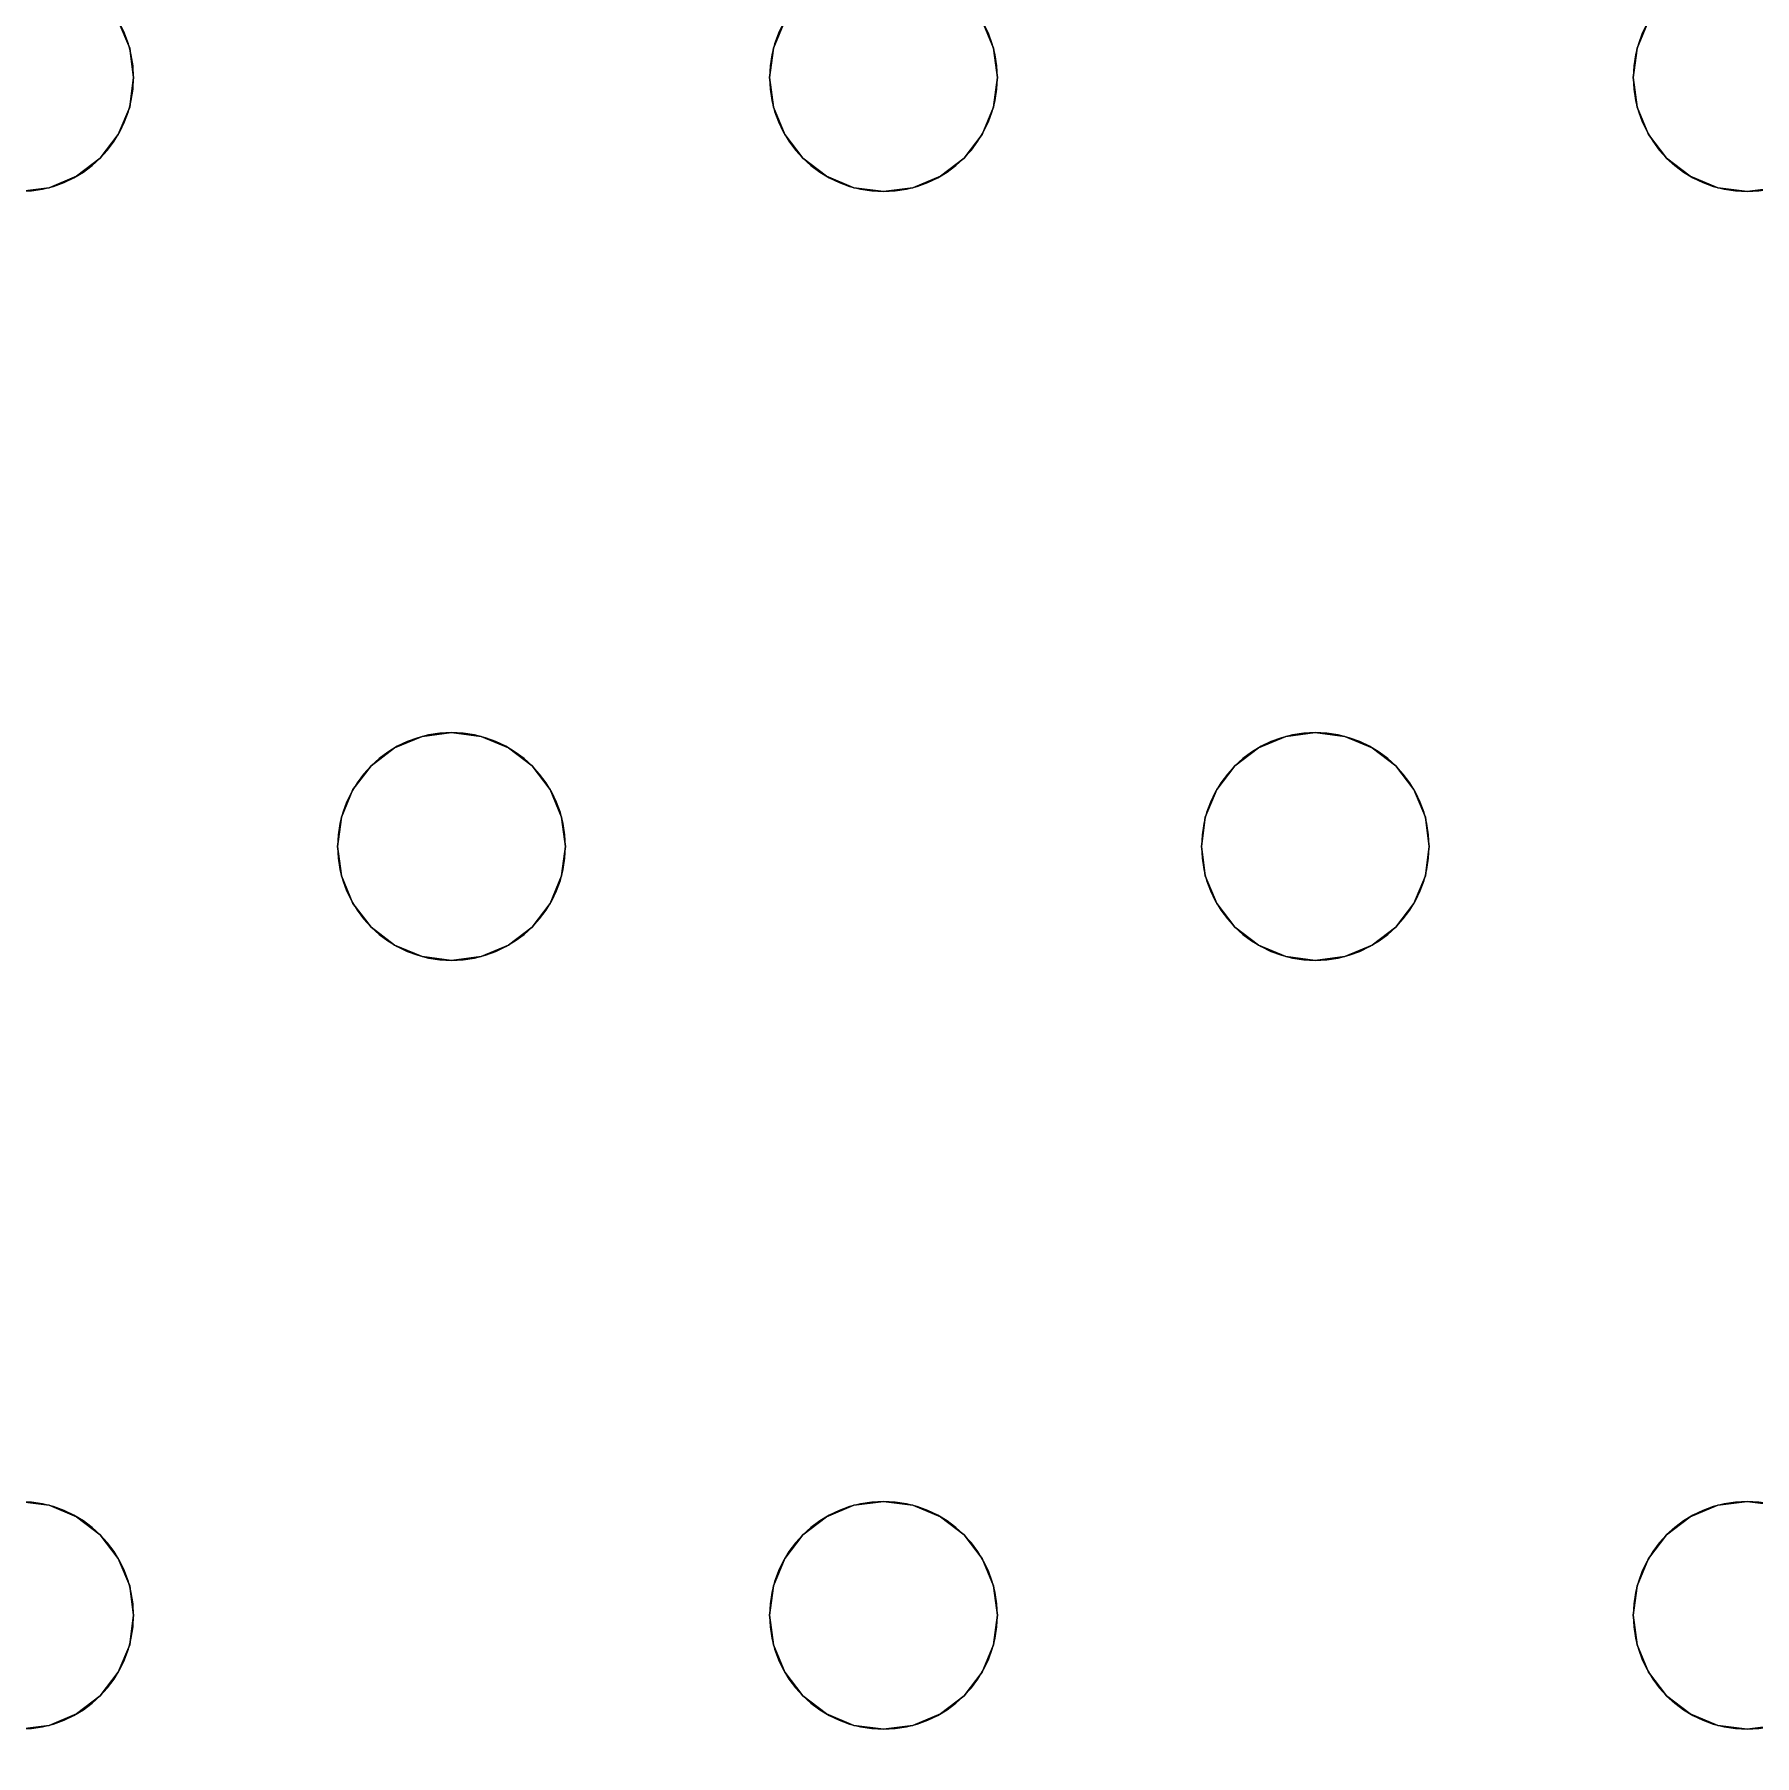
# Model space of a CAD drawing. Header units: millimetres. Extents: x -1 to 1601, y -701 to 1.
# Drawn here: x 279.7 to 340.1, y -372.9 to -312.5 of the extents above; entities that cross this region are included whole.
import ezdxf

# ---------------------------------------------------------------- set-up
doc = ezdxf.new("R2010")
doc.units = ezdxf.units.MM
doc.layers.add('IQ_200_3D', color=1, linetype='Continuous')
doc.layers.add('IQ_204_2D', color=7, linetype='Continuous')

msp = doc.modelspace()

# ---------------------------------------------------------------- linework, layer by layer
at = {"layer": 'IQ_200_3D', "lineweight": 18}
for points, invisible_edges in [([(122.762, -68.034, 850), (1477.238, -68.034, 850), (1477.238, -397.966, 850), (122.762, -397.966, 850)], 10), ([(122.762, -68.034, 860), (122.762, -397.966, 860), (1477.238, -397.966, 860), (1477.238, -68.034, 860)], 5), ([(283.079, -312.965, 890), (282.68, -312, 890), (282.68, -312, 888), (283.079, -312.965, 888)], 10), ([(305.685, -312.965, 888), (283.079, -312.965, 888), (282.68, -312, 888), (306.085, -312, 888)], 5), ([(305.685, -312.965, 890), (306.085, -312, 890), (282.68, -312, 890), (283.079, -312.965, 890)], 10), ([(306.085, -312, 890), (305.685, -312.965, 890), (305.685, -312.965, 888), (306.085, -312, 888)], 10), ([(313.413, -312.965, 890), (313.013, -312, 890), (313.013, -312, 888), (313.413, -312.965, 888)], 10), ([(336.019, -312.965, 888), (313.413, -312.965, 888), (313.013, -312, 888), (336.418, -312, 888)], 5), ([(336.019, -312.965, 890), (336.418, -312, 890), (313.013, -312, 890), (313.413, -312.965, 890)], 10), ([(336.418, -312, 890), (336.019, -312.965, 890), (336.019, -312.965, 888), (336.418, -312, 888)], 10), ([(283.216, -314, 890), (283.079, -312.965, 890), (283.079, -312.965, 888), (283.216, -314, 888)], 2), ([(283.216, -314, 888), (283.079, -312.965, 888), (305.549, -314, 888), (305.685, -315.035, 888)], 10), ([(305.685, -312.965, 888), (305.549, -314, 888), (283.079, -312.965, 888)], 14), ([(283.079, -312.965, 890), (283.216, -314, 890), (305.549, -314, 890), (305.685, -312.965, 890)], 10), ([(305.685, -312.965, 890), (305.549, -314, 890), (305.549, -314, 888), (305.685, -312.965, 888)], 8), ([(313.549, -314, 890), (313.413, -312.965, 890), (313.413, -312.965, 888), (313.549, -314, 888)], 2), ([(335.882, -314, 888), (313.549, -314, 888), (313.413, -312.965, 888), (336.019, -312.965, 888)], 5), ([(335.882, -314, 890), (336.019, -312.965, 890), (313.413, -312.965, 890), (313.549, -314, 890)], 10), ([(336.019, -312.965, 890), (335.882, -314, 890), (335.882, -314, 888), (336.019, -312.965, 888)], 8), ([(283.079, -315.035, 890), (283.216, -314, 890), (283.216, -314, 888), (283.079, -315.035, 888)], 8), ([(283.079, -315.035, 888), (283.216, -314, 888), (305.685, -315.035, 888), (306.085, -316, 888)], 10), ([(283.079, -315.035, 890), (306.085, -316, 890), (305.685, -315.035, 890), (283.216, -314, 890)], 5), ([(283.216, -314, 890), (305.685, -315.035, 890), (305.549, -314, 890)], 13), ([(305.549, -314, 890), (305.685, -315.035, 890), (305.685, -315.035, 888), (305.549, -314, 888)], 2), ([(313.413, -315.035, 890), (313.549, -314, 890), (313.549, -314, 888), (313.413, -315.035, 888)], 8), ([(336.019, -315.035, 888), (336.418, -316, 888), (313.413, -315.035, 888), (313.549, -314, 888)], 10), ([(336.019, -315.035, 890), (335.882, -314, 890), (313.549, -314, 890), (313.413, -315.035, 890)], 10), ([(313.549, -314, 888), (335.882, -314, 888), (336.019, -315.035, 888)], 13), ([(335.882, -314, 890), (336.019, -315.035, 890), (336.019, -315.035, 888), (335.882, -314, 888)], 2), ([(282.68, -316, 890), (283.079, -315.035, 890), (283.079, -315.035, 888), (282.68, -316, 888)], 10), ([(282.68, -316, 888), (283.079, -315.035, 888), (306.085, -316, 888), (294.382, -337, 888)], 14), ([(306.085, -316, 890), (283.079, -315.035, 890), (282.68, -316, 890), (294.382, -337, 890)], 13), ([(305.685, -315.035, 890), (306.085, -316, 890), (306.085, -316, 888), (305.685, -315.035, 888)], 10), ([(313.013, -316, 890), (313.413, -315.035, 890), (313.413, -315.035, 888), (313.013, -316, 888)], 10), ([(313.013, -316, 888), (313.413, -315.035, 888), (336.418, -316, 888)], 14), ([(336.418, -316, 890), (336.019, -315.035, 890), (313.413, -315.035, 890), (313.013, -316, 890)], 10), ([(336.019, -315.035, 890), (336.418, -316, 890), (336.418, -316, 888), (336.019, -315.035, 888)], 10), ([(282.044, -316.828, 890), (282.68, -316, 890), (282.68, -316, 888), (282.044, -316.828, 888)], 10), ([(282.68, -316, 888), (294.382, -337, 888), (282.044, -316.828, 888)], 3), ([(282.044, -316.828, 890), (293.347, -337.136, 890), (294.382, -337, 890), (282.68, -316, 890)], 5), ([(306.721, -316.828, 888), (294.382, -337, 888), (306.085, -316, 888)], 3), ([(306.721, -316.828, 890), (306.085, -316, 890), (294.382, -337, 890), (295.418, -337.136, 890)], 10), ([(306.085, -316, 890), (306.721, -316.828, 890), (306.721, -316.828, 888), (306.085, -316, 888)], 10), ([(312.378, -316.828, 890), (313.013, -316, 890), (313.013, -316, 888), (312.378, -316.828, 888)], 10), ([(324.716, -337, 888), (312.378, -316.828, 888), (313.013, -316, 888), (336.418, -316, 888)], 13), ([(324.716, -337, 890), (313.013, -316, 890), (312.378, -316.828, 890), (323.68, -337.136, 890)], 5), ([(324.716, -337, 890), (337.054, -316.828, 890), (336.418, -316, 890), (313.013, -316, 890)], 13), ([(324.716, -337, 888), (336.418, -316, 888), (337.054, -316.828, 888), (325.751, -337.136, 888)], 5), ([(336.418, -316, 890), (337.054, -316.828, 890), (337.054, -316.828, 888), (336.418, -316, 888)], 10), ([(281.216, -317.464, 890), (282.044, -316.828, 890), (282.044, -316.828, 888), (281.216, -317.464, 888)], 10), ([(293.347, -337.136, 888), (281.216, -317.464, 888), (282.044, -316.828, 888), (294.382, -337, 888)], 5), ([(293.347, -337.136, 890), (282.044, -316.828, 890), (281.216, -317.464, 890), (292.382, -337.536, 890)], 5), ([(295.418, -337.136, 888), (294.382, -337, 888), (306.721, -316.828, 888), (307.549, -317.464, 888)], 10), ([(307.549, -317.464, 890), (306.721, -316.828, 890), (295.418, -337.136, 890), (296.382, -337.536, 890)], 10), ([(306.721, -316.828, 890), (307.549, -317.464, 890), (307.549, -317.464, 888), (306.721, -316.828, 888)], 10), ([(311.549, -317.464, 890), (312.378, -316.828, 890), (312.378, -316.828, 888), (311.549, -317.464, 888)], 10), ([(323.68, -337.136, 888), (322.716, -337.536, 888), (311.549, -317.464, 888), (312.378, -316.828, 888)], 10), ([(323.68, -337.136, 890), (312.378, -316.828, 890), (311.549, -317.464, 890)], 13), ([(324.716, -337, 888), (323.68, -337.136, 888), (312.378, -316.828, 888)], 14), ([(337.054, -316.828, 890), (324.716, -337, 890), (325.751, -337.136, 890)], 13), ([(337.882, -317.464, 888), (325.751, -337.136, 888), (337.054, -316.828, 888)], 3), ([(337.882, -317.464, 890), (337.054, -316.828, 890), (325.751, -337.136, 890), (326.716, -337.536, 890)], 10), ([(337.054, -316.828, 890), (337.882, -317.464, 890), (337.882, -317.464, 888), (337.054, -316.828, 888)], 10), ([(280.251, -317.864, 888), (279.216, -318, 888), (279.216, -318, 890), (280.251, -317.864, 890)], 10), ([(279.216, -318, 888), (280.251, -317.864, 888), (291.554, -338.172, 888), (290.918, -339, 888)], 10), ([(291.554, -338.172, 890), (280.251, -317.864, 890), (279.216, -318, 890), (290.918, -339, 890)], 5), ([(280.251, -317.864, 890), (281.216, -317.464, 890), (281.216, -317.464, 888), (280.251, -317.864, 888)], 10), ([(280.251, -317.864, 888), (281.216, -317.464, 888), (292.382, -337.536, 888), (291.554, -338.172, 888)], 10), ([(292.382, -337.536, 890), (281.216, -317.464, 890), (280.251, -317.864, 890), (291.554, -338.172, 890)], 5), ([(293.347, -337.136, 888), (292.382, -337.536, 888), (281.216, -317.464, 888)], 14), ([(296.382, -337.536, 888), (295.418, -337.136, 888), (307.549, -317.464, 888), (308.514, -317.864, 888)], 10), ([(308.514, -317.864, 890), (307.549, -317.464, 890), (296.382, -337.536, 890)], 14), ([(297.211, -338.172, 888), (296.382, -337.536, 888), (308.514, -317.864, 888), (309.549, -318, 888)], 10), ([(297.211, -338.172, 890), (309.549, -318, 890), (308.514, -317.864, 890), (296.382, -337.536, 890)], 5), ([(307.549, -317.464, 890), (308.514, -317.864, 890), (308.514, -317.864, 888), (307.549, -317.464, 888)], 10), ([(309.549, -318, 888), (308.514, -317.864, 888), (308.514, -317.864, 890), (309.549, -318, 890)], 10), ([(310.584, -317.864, 888), (309.549, -318, 888), (309.549, -318, 890), (310.584, -317.864, 890)], 10), ([(309.549, -318, 888), (310.584, -317.864, 888), (321.887, -338.172, 888), (321.252, -339, 888)], 10), ([(310.584, -317.864, 890), (309.549, -318, 890), (321.887, -338.172, 890), (322.716, -337.536, 890)], 10), ([(310.584, -317.864, 890), (311.549, -317.464, 890), (311.549, -317.464, 888), (310.584, -317.864, 888)], 10), ([(310.584, -317.864, 888), (311.549, -317.464, 888), (322.716, -337.536, 888), (321.887, -338.172, 888)], 10), ([(322.716, -337.536, 890), (323.68, -337.136, 890), (311.549, -317.464, 890), (310.584, -317.864, 890)], 10), ([(337.882, -317.464, 888), (338.847, -317.864, 888), (326.716, -337.536, 888), (325.751, -337.136, 888)], 10), ([(338.847, -317.864, 890), (337.882, -317.464, 890), (326.716, -337.536, 890), (327.544, -338.172, 890)], 10), ([(338.847, -317.864, 888), (339.882, -318, 888), (327.544, -338.172, 888), (326.716, -337.536, 888)], 10), ([(339.882, -318, 890), (338.847, -317.864, 890), (327.544, -338.172, 890), (328.18, -339, 890)], 10), ([(337.882, -317.464, 890), (338.847, -317.864, 890), (338.847, -317.864, 888), (337.882, -317.464, 888)], 10), ([(339.882, -318, 888), (338.847, -317.864, 888), (338.847, -317.864, 890), (339.882, -318, 890)], 10), ([(340.918, -317.864, 888), (339.882, -318, 888), (339.882, -318, 890), (340.918, -317.864, 890)], 10), ([(339.882, -318, 888), (340.918, -317.864, 888), (352.221, -338.172, 888), (351.585, -339, 888)], 10), ([(352.221, -338.172, 890), (353.049, -337.536, 890), (340.918, -317.864, 890), (339.882, -318, 890)], 10), ([(267.513, -339, 888), (266.878, -338.172, 888), (279.216, -318, 888), (290.918, -339, 888)], 14), ([(267.513, -339, 890), (290.519, -339.965, 890), (290.918, -339, 890), (279.216, -318, 890)], 13), ([(297.847, -339, 888), (297.211, -338.172, 888), (309.549, -318, 888), (321.252, -339, 888)], 14), ([(297.847, -339, 890), (309.549, -318, 890), (297.211, -338.172, 890)], 3), ([(309.549, -318, 890), (297.847, -339, 890), (321.252, -339, 890), (321.887, -338.172, 890)], 11), ([(339.882, -318, 888), (351.585, -339, 888), (328.18, -339, 888), (327.544, -338.172, 888)], 11), ([(351.585, -339, 890), (352.221, -338.172, 890), (339.882, -318, 890), (328.18, -339, 890)], 14), ([(293.347, -337.136, 890), (292.382, -337.536, 890), (292.382, -337.536, 888), (293.347, -337.136, 888)], 10), ([(293.347, -337.136, 888), (294.382, -337, 888), (294.382, -337, 890), (293.347, -337.136, 890)], 10), ([(294.382, -337, 888), (295.418, -337.136, 888), (295.418, -337.136, 890), (294.382, -337, 890)], 10), ([(296.382, -337.536, 890), (295.418, -337.136, 890), (295.418, -337.136, 888), (296.382, -337.536, 888)], 10), ([(323.68, -337.136, 890), (322.716, -337.536, 890), (322.716, -337.536, 888), (323.68, -337.136, 888)], 10), ([(323.68, -337.136, 888), (324.716, -337, 888), (324.716, -337, 890), (323.68, -337.136, 890)], 10), ([(324.716, -337, 888), (325.751, -337.136, 888), (325.751, -337.136, 890), (324.716, -337, 890)], 10), ([(326.716, -337.536, 890), (325.751, -337.136, 890), (325.751, -337.136, 888), (326.716, -337.536, 888)], 10), ([(292.382, -337.536, 890), (291.554, -338.172, 890), (291.554, -338.172, 888), (292.382, -337.536, 888)], 10), ([(297.211, -338.172, 890), (296.382, -337.536, 890), (296.382, -337.536, 888), (297.211, -338.172, 888)], 10), ([(322.716, -337.536, 890), (321.887, -338.172, 890), (321.887, -338.172, 888), (322.716, -337.536, 888)], 10), ([(327.544, -338.172, 890), (326.716, -337.536, 890), (326.716, -337.536, 888), (327.544, -338.172, 888)], 10), ([(291.554, -338.172, 890), (290.918, -339, 890), (290.918, -339, 888), (291.554, -338.172, 888)], 10), ([(297.847, -339, 890), (297.211, -338.172, 890), (297.211, -338.172, 888), (297.847, -339, 888)], 10), ([(321.887, -338.172, 890), (321.252, -339, 890), (321.252, -339, 888), (321.887, -338.172, 888)], 10), ([(328.18, -339, 890), (327.544, -338.172, 890), (327.544, -338.172, 888), (328.18, -339, 888)], 10), ([(290.519, -339.965, 888), (267.913, -339.965, 888), (267.513, -339, 888), (290.918, -339, 888)], 5), ([(267.913, -339.965, 890), (290.382, -341, 890), (290.519, -339.965, 890), (267.513, -339, 890)], 5), ([(290.918, -339, 890), (290.519, -339.965, 890), (290.519, -339.965, 888), (290.918, -339, 888)], 10), ([(298.246, -339.965, 890), (297.847, -339, 890), (297.847, -339, 888), (298.246, -339.965, 888)], 10), ([(320.852, -339.965, 888), (298.246, -339.965, 888), (297.847, -339, 888), (321.252, -339, 888)], 5), ([(320.852, -339.965, 890), (321.252, -339, 890), (297.847, -339, 890), (298.246, -339.965, 890)], 10), ([(321.252, -339, 890), (320.852, -339.965, 890), (320.852, -339.965, 888), (321.252, -339, 888)], 10), ([(328.579, -339.965, 890), (328.18, -339, 890), (328.18, -339, 888), (328.579, -339.965, 888)], 10), ([(351.185, -339.965, 888), (328.579, -339.965, 888), (328.18, -339, 888), (351.585, -339, 888)], 5), ([(351.185, -339.965, 890), (351.585, -339, 890), (328.18, -339, 890), (328.579, -339.965, 890)], 10), ([(290.382, -341, 888), (268.049, -341, 888), (267.913, -339.965, 888), (290.519, -339.965, 888)], 5), ([(268.049, -341, 890), (290.519, -342.035, 890), (290.382, -341, 890), (267.913, -339.965, 890)], 5), ([(290.519, -339.965, 890), (290.382, -341, 890), (290.382, -341, 888), (290.519, -339.965, 888)], 8), ([(298.382, -341, 890), (298.246, -339.965, 890), (298.246, -339.965, 888), (298.382, -341, 888)], 2), ([(320.716, -341, 888), (298.382, -341, 888), (298.246, -339.965, 888), (320.852, -339.965, 888)], 5), ([(298.246, -339.965, 890), (320.716, -341, 890), (320.852, -339.965, 890)], 13), ([(298.382, -341, 890), (320.852, -342.035, 890), (320.716, -341, 890), (298.246, -339.965, 890)], 5), ([(320.852, -339.965, 890), (320.716, -341, 890), (320.716, -341, 888), (320.852, -339.965, 888)], 8), ([(328.716, -341, 890), (328.579, -339.965, 890), (328.579, -339.965, 888), (328.716, -341, 888)], 2), ([(351.049, -341, 888), (328.716, -341, 888), (328.579, -339.965, 888), (351.185, -339.965, 888)], 5), ([(351.049, -341, 890), (351.185, -339.965, 890), (328.579, -339.965, 890), (328.716, -341, 890)], 10), ([(290.519, -342.035, 888), (267.913, -342.035, 888), (268.049, -341, 888), (290.382, -341, 888)], 5), ([(290.519, -342.035, 890), (268.049, -341, 890), (267.913, -342.035, 890), (290.918, -343, 890)], 5), ([(290.382, -341, 890), (290.519, -342.035, 890), (290.519, -342.035, 888), (290.382, -341, 888)], 2), ([(298.246, -342.035, 890), (298.382, -341, 890), (298.382, -341, 888), (298.246, -342.035, 888)], 8), ([(320.852, -342.035, 888), (298.246, -342.035, 888), (298.382, -341, 888), (320.716, -341, 888)], 5), ([(320.852, -342.035, 890), (298.382, -341, 890), (298.246, -342.035, 890), (321.252, -343, 890)], 5), ([(320.716, -341, 890), (320.852, -342.035, 890), (320.852, -342.035, 888), (320.716, -341, 888)], 2), ([(328.579, -342.035, 890), (328.716, -341, 890), (328.716, -341, 888), (328.579, -342.035, 888)], 8), ([(351.185, -342.035, 888), (328.579, -342.035, 888), (328.716, -341, 888), (351.049, -341, 888)], 5), ([(351.185, -342.035, 890), (351.049, -341, 890), (328.716, -341, 890), (328.579, -342.035, 890)], 10), ([(290.918, -343, 888), (279.216, -364, 888), (267.513, -343, 888), (267.913, -342.035, 888)], 11), ([(267.513, -343, 890), (279.216, -364, 890), (290.918, -343, 890), (267.913, -342.035, 890)], 7), ([(267.913, -342.035, 888), (290.519, -342.035, 888), (290.918, -343, 888)], 13), ([(290.519, -342.035, 890), (290.918, -343, 890), (290.918, -343, 888), (290.519, -342.035, 888)], 10), ([(297.847, -343, 890), (298.246, -342.035, 890), (298.246, -342.035, 888), (297.847, -343, 888)], 10), ([(298.246, -342.035, 888), (320.852, -342.035, 888), (321.252, -343, 888), (297.847, -343, 888)], 5), ([(297.847, -343, 890), (309.549, -364, 890), (321.252, -343, 890), (298.246, -342.035, 890)], 7), ([(320.852, -342.035, 890), (321.252, -343, 890), (321.252, -343, 888), (320.852, -342.035, 888)], 10), ([(328.18, -343, 890), (328.579, -342.035, 890), (328.579, -342.035, 888), (328.18, -343, 888)], 10), ([(328.18, -343, 888), (328.579, -342.035, 888), (351.585, -343, 888), (339.882, -364, 888)], 14), ([(351.585, -343, 890), (351.185, -342.035, 890), (328.579, -342.035, 890), (328.18, -343, 890)], 10), ([(328.579, -342.035, 888), (351.185, -342.035, 888), (351.585, -343, 888)], 13), ([(291.554, -343.828, 888), (280.251, -364.136, 888), (279.216, -364, 888), (290.918, -343, 888)], 5), ([(291.554, -343.828, 890), (290.918, -343, 890), (279.216, -364, 890), (280.251, -364.136, 890)], 10), ([(290.918, -343, 890), (291.554, -343.828, 890), (291.554, -343.828, 888), (290.918, -343, 888)], 10), ([(297.211, -343.828, 890), (297.847, -343, 890), (297.847, -343, 888), (297.211, -343.828, 888)], 10), ([(297.211, -343.828, 888), (297.847, -343, 888), (309.549, -364, 888), (308.514, -364.136, 888)], 10), ([(297.211, -343.828, 890), (309.549, -364, 890), (297.847, -343, 890)], 3), ([(309.549, -364, 888), (297.847, -343, 888), (321.252, -343, 888)], 15), ([(309.549, -364, 888), (321.252, -343, 888), (321.887, -343.828, 888), (310.584, -364.136, 888)], 5), ([(321.887, -343.828, 890), (321.252, -343, 890), (309.549, -364, 890), (310.584, -364.136, 890)], 10), ([(321.252, -343, 890), (321.887, -343.828, 890), (321.887, -343.828, 888), (321.252, -343, 888)], 10), ([(327.544, -343.828, 890), (328.18, -343, 890), (328.18, -343, 888), (327.544, -343.828, 888)], 10), ([(327.544, -343.828, 888), (328.18, -343, 888), (339.882, -364, 888), (338.847, -364.136, 888)], 10), ([(339.882, -364, 890), (328.18, -343, 890), (327.544, -343.828, 890), (338.847, -364.136, 890)], 5), ([(328.18, -343, 890), (339.882, -364, 890), (351.585, -343, 890)], 15), ([(352.221, -343.828, 888), (340.918, -364.136, 888), (339.882, -364, 888), (351.585, -343, 888)], 5), ([(352.221, -343.828, 890), (351.585, -343, 890), (339.882, -364, 890), (340.918, -364.136, 890)], 10), ([(292.382, -344.464, 888), (281.216, -364.536, 888), (280.251, -364.136, 888), (291.554, -343.828, 888)], 5), ([(292.382, -344.464, 890), (291.554, -343.828, 890), (280.251, -364.136, 890), (281.216, -364.536, 890)], 10), ([(291.554, -343.828, 890), (292.382, -344.464, 890), (292.382, -344.464, 888), (291.554, -343.828, 888)], 10), ([(296.382, -344.464, 890), (297.211, -343.828, 890), (297.211, -343.828, 888), (296.382, -344.464, 888)], 10), ([(308.514, -364.136, 888), (296.382, -344.464, 888), (297.211, -343.828, 888)], 13), ([(308.514, -364.136, 890), (309.549, -364, 890), (297.211, -343.828, 890), (296.382, -344.464, 890)], 10), ([(310.584, -364.136, 888), (321.887, -343.828, 888), (322.716, -344.464, 888)], 13), ([(322.716, -344.464, 890), (321.887, -343.828, 890), (310.584, -364.136, 890), (311.549, -364.536, 890)], 10), ([(321.887, -343.828, 890), (322.716, -344.464, 890), (322.716, -344.464, 888), (321.887, -343.828, 888)], 10), ([(326.716, -344.464, 890), (327.544, -343.828, 890), (327.544, -343.828, 888), (326.716, -344.464, 888)], 10), ([(326.716, -344.464, 888), (327.544, -343.828, 888), (338.847, -364.136, 888), (337.882, -364.536, 888)], 10), ([(338.847, -364.136, 890), (327.544, -343.828, 890), (326.716, -344.464, 890), (337.882, -364.536, 890)], 5), ([(281.216, -364.536, 888), (292.382, -344.464, 888), (293.347, -344.864, 888), (282.044, -365.172, 888)], 5), ([(281.216, -364.536, 890), (293.347, -344.864, 890), (292.382, -344.464, 890)], 13), ([(292.382, -344.464, 890), (293.347, -344.864, 890), (293.347, -344.864, 888), (292.382, -344.464, 888)], 10), ([(295.418, -344.864, 890), (296.382, -344.464, 890), (296.382, -344.464, 888), (295.418, -344.864, 888)], 10), ([(307.549, -364.536, 888), (295.418, -344.864, 888), (296.382, -344.464, 888), (308.514, -364.136, 888)], 5), ([(307.549, -364.536, 890), (308.514, -364.136, 890), (296.382, -344.464, 890), (295.418, -344.864, 890)], 10), ([(322.716, -344.464, 888), (323.68, -344.864, 888), (311.549, -364.536, 888), (310.584, -364.136, 888)], 10), ([(323.68, -344.864, 890), (322.716, -344.464, 890), (311.549, -364.536, 890), (312.378, -365.172, 890)], 10), ([(322.716, -344.464, 890), (323.68, -344.864, 890), (323.68, -344.864, 888), (322.716, -344.464, 888)], 10), ([(325.751, -344.864, 890), (326.716, -344.464, 890), (326.716, -344.464, 888), (325.751, -344.864, 888)], 10), ([(325.751, -344.864, 888), (326.716, -344.464, 888), (337.882, -364.536, 888), (337.054, -365.172, 888)], 10), ([(337.882, -364.536, 890), (326.716, -344.464, 890), (325.751, -344.864, 890), (337.054, -365.172, 890)], 5), ([(282.044, -365.172, 890), (294.382, -345, 890), (293.347, -344.864, 890), (281.216, -364.536, 890)], 5), ([(282.044, -365.172, 888), (293.347, -344.864, 888), (294.382, -345, 888), (282.68, -366, 888)], 5), ([(294.382, -345, 890), (282.044, -365.172, 890), (282.68, -366, 890), (306.085, -366, 890)], 13), ([(282.68, -366, 888), (294.382, -345, 888), (306.085, -366, 888), (305.685, -366.965, 888)], 11), ([(294.382, -345, 888), (293.347, -344.864, 888), (293.347, -344.864, 890), (294.382, -345, 890)], 10), ([(295.418, -344.864, 888), (294.382, -345, 888), (294.382, -345, 890), (295.418, -344.864, 890)], 10), ([(306.721, -365.172, 888), (294.382, -345, 888), (295.418, -344.864, 888), (307.549, -364.536, 888)], 5), ([(294.382, -345, 890), (306.085, -366, 890), (306.721, -365.172, 890), (295.418, -344.864, 890)], 5), ([(306.721, -365.172, 888), (306.085, -366, 888), (294.382, -345, 888)], 14), ([(295.418, -344.864, 890), (306.721, -365.172, 890), (307.549, -364.536, 890)], 13), ([(312.378, -365.172, 888), (311.549, -364.536, 888), (323.68, -344.864, 888), (324.716, -345, 888)], 10), ([(324.716, -345, 890), (323.68, -344.864, 890), (312.378, -365.172, 890), (313.013, -366, 890)], 10), ([(313.013, -366, 888), (312.378, -365.172, 888), (324.716, -345, 888), (336.418, -366, 888)], 14), ([(336.418, -366, 890), (324.716, -345, 890), (313.013, -366, 890)], 15), ([(324.716, -345, 888), (323.68, -344.864, 888), (323.68, -344.864, 890), (324.716, -345, 890)], 10), ([(325.751, -344.864, 888), (324.716, -345, 888), (324.716, -345, 890), (325.751, -344.864, 890)], 10), ([(324.716, -345, 888), (325.751, -344.864, 888), (337.054, -365.172, 888), (336.418, -366, 888)], 10), ([(324.716, -345, 890), (336.418, -366, 890), (337.054, -365.172, 890), (325.751, -344.864, 890)], 5), ([(279.216, -364, 888), (280.251, -364.136, 888), (280.251, -364.136, 890), (279.216, -364, 890)], 10), ([(281.216, -364.536, 890), (280.251, -364.136, 890), (280.251, -364.136, 888), (281.216, -364.536, 888)], 10), ([(308.514, -364.136, 890), (307.549, -364.536, 890), (307.549, -364.536, 888), (308.514, -364.136, 888)], 10), ([(308.514, -364.136, 888), (309.549, -364, 888), (309.549, -364, 890), (308.514, -364.136, 890)], 10), ([(309.549, -364, 888), (310.584, -364.136, 888), (310.584, -364.136, 890), (309.549, -364, 890)], 10), ([(311.549, -364.536, 890), (310.584, -364.136, 890), (310.584, -364.136, 888), (311.549, -364.536, 888)], 10), ([(338.847, -364.136, 890), (337.882, -364.536, 890), (337.882, -364.536, 888), (338.847, -364.136, 888)], 10), ([(338.847, -364.136, 888), (339.882, -364, 888), (339.882, -364, 890), (338.847, -364.136, 890)], 10), ([(339.882, -364, 888), (340.918, -364.136, 888), (340.918, -364.136, 890), (339.882, -364, 890)], 10), ([(282.044, -365.172, 890), (281.216, -364.536, 890), (281.216, -364.536, 888), (282.044, -365.172, 888)], 10), ([(307.549, -364.536, 890), (306.721, -365.172, 890), (306.721, -365.172, 888), (307.549, -364.536, 888)], 10), ([(312.378, -365.172, 890), (311.549, -364.536, 890), (311.549, -364.536, 888), (312.378, -365.172, 888)], 10), ([(337.882, -364.536, 890), (337.054, -365.172, 890), (337.054, -365.172, 888), (337.882, -364.536, 888)], 10), ([(282.68, -366, 890), (282.044, -365.172, 890), (282.044, -365.172, 888), (282.68, -366, 888)], 10), ([(306.721, -365.172, 890), (306.085, -366, 890), (306.085, -366, 888), (306.721, -365.172, 888)], 10), ([(313.013, -366, 890), (312.378, -365.172, 890), (312.378, -365.172, 888), (313.013, -366, 888)], 10), ([(337.054, -365.172, 890), (336.418, -366, 890), (336.418, -366, 888), (337.054, -365.172, 888)], 10), ([(283.079, -366.965, 890), (282.68, -366, 890), (282.68, -366, 888), (283.079, -366.965, 888)], 10), ([(283.079, -366.965, 888), (282.68, -366, 888), (305.685, -366.965, 888)], 14), ([(305.685, -366.965, 890), (306.085, -366, 890), (282.68, -366, 890)], 14), ([(283.079, -366.965, 890), (305.549, -368, 890), (305.685, -366.965, 890), (282.68, -366, 890)], 5), ([(306.085, -366, 890), (305.685, -366.965, 890), (305.685, -366.965, 888), (306.085, -366, 888)], 10), ([(313.413, -366.965, 890), (313.013, -366, 890), (313.013, -366, 888), (313.413, -366.965, 888)], 10), ([(336.019, -366.965, 888), (313.413, -366.965, 888), (313.013, -366, 888), (336.418, -366, 888)], 5), ([(313.013, -366, 890), (313.413, -366.965, 890), (336.019, -366.965, 890), (336.418, -366, 890)], 10), ([(336.418, -366, 890), (336.019, -366.965, 890), (336.019, -366.965, 888), (336.418, -366, 888)], 10), ([(283.216, -368, 890), (283.079, -366.965, 890), (283.079, -366.965, 888), (283.216, -368, 888)], 2), ([(305.549, -368, 888), (283.216, -368, 888), (283.079, -366.965, 888), (305.685, -366.965, 888)], 5), ([(305.549, -368, 890), (283.079, -366.965, 890), (283.216, -368, 890), (305.685, -369.035, 890)], 5), ([(305.685, -366.965, 890), (305.549, -368, 890), (305.549, -368, 888), (305.685, -366.965, 888)], 8), ([(313.549, -368, 890), (313.413, -366.965, 890), (313.413, -366.965, 888), (313.549, -368, 888)], 2), ([(335.882, -368, 888), (313.549, -368, 888), (313.413, -366.965, 888), (336.019, -366.965, 888)], 5), ([(335.882, -368, 890), (336.019, -366.965, 890), (313.413, -366.965, 890), (313.549, -368, 890)], 10), ([(336.019, -366.965, 890), (335.882, -368, 890), (335.882, -368, 888), (336.019, -366.965, 888)], 8), ([(283.079, -369.035, 890), (283.216, -368, 890), (283.216, -368, 888), (283.079, -369.035, 888)], 8), ([(305.685, -369.035, 888), (306.085, -370, 888), (283.079, -369.035, 888), (283.216, -368, 888)], 10), ([(283.079, -369.035, 890), (306.085, -370, 890), (305.685, -369.035, 890), (283.216, -368, 890)], 5), ([(283.216, -368, 888), (305.549, -368, 888), (305.685, -369.035, 888)], 13), ([(305.549, -368, 890), (305.685, -369.035, 890), (305.685, -369.035, 888), (305.549, -368, 888)], 2), ([(313.413, -369.035, 890), (313.549, -368, 890), (313.549, -368, 888), (313.413, -369.035, 888)], 8), ([(313.549, -368, 888), (335.882, -368, 888), (336.019, -369.035, 888), (313.413, -369.035, 888)], 5), ([(336.019, -369.035, 890), (335.882, -368, 890), (313.549, -368, 890), (313.413, -369.035, 890)], 10), ([(335.882, -368, 890), (336.019, -369.035, 890), (336.019, -369.035, 888), (335.882, -368, 888)], 2), ([(282.68, -370, 890), (283.079, -369.035, 890), (283.079, -369.035, 888), (282.68, -370, 888)], 10), ([(283.079, -369.035, 888), (306.085, -370, 888), (282.68, -370, 888)], 3), ([(306.085, -370, 890), (283.079, -369.035, 890), (282.68, -370, 890), (306.721, -370.828, 890)], 5), ([(305.685, -369.035, 890), (306.085, -370, 890), (306.085, -370, 888), (305.685, -369.035, 888)], 10), ([(313.013, -370, 890), (313.413, -369.035, 890), (313.413, -369.035, 888), (313.013, -370, 888)], 10), ([(336.418, -370, 888), (313.013, -370, 888), (313.413, -369.035, 888), (336.019, -369.035, 888)], 5), ([(336.418, -370, 890), (336.019, -369.035, 890), (313.413, -369.035, 890), (313.013, -370, 890)], 10), ([(336.019, -369.035, 890), (336.418, -370, 890), (336.418, -370, 888), (336.019, -369.035, 888)], 10), ([(282.044, -370.828, 890), (282.68, -370, 890), (282.68, -370, 888), (282.044, -370.828, 888)], 10), ([(306.721, -370.828, 888), (282.044, -370.828, 888), (282.68, -370, 888), (306.085, -370, 888)], 5), ([(282.044, -370.828, 890), (307.549, -371.464, 890), (306.721, -370.828, 890), (282.68, -370, 890)], 5), ([(306.085, -370, 890), (306.721, -370.828, 890), (306.721, -370.828, 888), (306.085, -370, 888)], 10), ([(312.378, -370.828, 890), (313.013, -370, 890), (313.013, -370, 888), (312.378, -370.828, 888)], 10), ([(337.054, -370.828, 888), (312.378, -370.828, 888), (313.013, -370, 888), (336.418, -370, 888)], 5), ([(337.054, -370.828, 890), (336.418, -370, 890), (313.013, -370, 890), (312.378, -370.828, 890)], 10), ([(336.418, -370, 890), (337.054, -370.828, 890), (337.054, -370.828, 888), (336.418, -370, 888)], 10), ([(281.216, -371.464, 890), (282.044, -370.828, 890), (282.044, -370.828, 888), (281.216, -371.464, 888)], 10), ([(281.216, -371.464, 888), (282.044, -370.828, 888), (307.549, -371.464, 888), (308.514, -371.864, 888)], 10), ([(281.216, -371.464, 890), (308.514, -371.864, 890), (307.549, -371.464, 890), (282.044, -370.828, 890)], 5), ([(306.721, -370.828, 888), (307.549, -371.464, 888), (282.044, -370.828, 888)], 14), ([(306.721, -370.828, 890), (307.549, -371.464, 890), (307.549, -371.464, 888), (306.721, -370.828, 888)], 10), ([(311.549, -371.464, 890), (312.378, -370.828, 890), (312.378, -370.828, 888), (311.549, -371.464, 888)], 10), ([(337.882, -371.464, 888), (311.549, -371.464, 888), (312.378, -370.828, 888), (337.054, -370.828, 888)], 5), ([(337.882, -371.464, 890), (337.054, -370.828, 890), (312.378, -370.828, 890), (311.549, -371.464, 890)], 10), ([(337.054, -370.828, 890), (337.882, -371.464, 890), (337.882, -371.464, 888), (337.054, -370.828, 888)], 10), ([(280.251, -371.864, 890), (281.216, -371.464, 890), (281.216, -371.464, 888), (280.251, -371.864, 888)], 10), ([(280.251, -371.864, 888), (281.216, -371.464, 888), (308.514, -371.864, 888), (309.549, -372, 888)], 10), ([(280.251, -371.864, 890), (308.514, -371.864, 890), (281.216, -371.464, 890)], 3), ([(307.549, -371.464, 890), (308.514, -371.864, 890), (308.514, -371.864, 888), (307.549, -371.464, 888)], 10), ([(310.584, -371.864, 890), (311.549, -371.464, 890), (311.549, -371.464, 888), (310.584, -371.864, 888)], 10), ([(338.847, -371.864, 888), (310.584, -371.864, 888), (311.549, -371.464, 888), (337.882, -371.464, 888)], 5), ([(338.847, -371.864, 890), (337.882, -371.464, 890), (311.549, -371.464, 890), (310.584, -371.864, 890)], 10), ([(337.882, -371.464, 890), (338.847, -371.864, 890), (338.847, -371.864, 888), (337.882, -371.464, 888)], 10), ([(279.216, -372, 888), (280.251, -371.864, 888), (309.549, -372, 888), (124.749, -393, 888)], 14), ([(370.216, -372, 888), (371.251, -371.864, 888), (400.549, -372, 888), (124.749, -393, 888)], 14), ([(400.549, -372, 888), (401.584, -371.864, 888), (430.882, -372, 888), (124.749, -393, 888)], 14), ([(430.882, -372, 888), (431.918, -371.864, 888), (461.216, -372, 888), (124.749, -393, 888)], 14), ([(124.749, -393, 888), (309.549, -372, 888), (339.882, -372, 888), (370.216, -372, 888)], 15), ([(789.749, -393, 888), (124.749, -393, 888), (461.216, -372, 888), (491.549, -372, 888)], 14), ([(461.216, -372, 890), (124.749, -393, 890), (789.749, -393, 890), (491.549, -372, 890)], 13), ([(124.749, -393, 890), (461.216, -372, 890), (430.882, -372, 890), (400.549, -372, 890)], 15), ([(124.749, -393, 890), (400.549, -372, 890), (370.216, -372, 890), (339.882, -372, 890)], 15), ([(124.749, -393, 890), (339.882, -372, 890), (309.549, -372, 890), (279.216, -372, 890)], 15), ([(280.251, -371.864, 888), (279.216, -372, 888), (279.216, -372, 890), (280.251, -371.864, 890)], 10), ([(309.549, -372, 890), (308.514, -371.864, 890), (280.251, -371.864, 890), (279.216, -372, 890)], 10), ([(309.549, -372, 888), (308.514, -371.864, 888), (308.514, -371.864, 890), (309.549, -372, 890)], 10), ([(310.584, -371.864, 888), (309.549, -372, 888), (309.549, -372, 890), (310.584, -371.864, 890)], 10), ([(339.882, -372, 888), (309.549, -372, 888), (310.584, -371.864, 888), (338.847, -371.864, 888)], 5), ([(339.882, -372, 890), (338.847, -371.864, 890), (310.584, -371.864, 890), (309.549, -372, 890)], 10), ([(339.882, -372, 888), (338.847, -371.864, 888), (338.847, -371.864, 890), (339.882, -372, 890)], 10), ([(340.918, -371.864, 888), (339.882, -372, 888), (339.882, -372, 890), (340.918, -371.864, 890)], 10), ([(370.216, -372, 888), (339.882, -372, 888), (340.918, -371.864, 888), (369.18, -371.864, 888)], 5), ([(370.216, -372, 890), (369.18, -371.864, 890), (340.918, -371.864, 890), (339.882, -372, 890)], 10)]:
    msp.add_3dface(points, dxfattribs=dict(at, invisible_edges=invisible_edges))
at = {"layer": 'IQ_204_2D'}
for centre, start, end in [((279.216, -314), 0, 180), ((309.549, -314), 0, 180), ((309.549, -314), 0, 180), ((339.882, -314), 0, 180), ((279.216, -314), 180, 0), ((309.549, -314), 180, 0), ((309.549, -314), 180, 0), ((339.882, -314), 180, 0), ((294.382, -341), 0, 180), ((324.716, -341), 0, 180), ((324.716, -341), 360, 180), ((294.382, -341), 180, 0), ((324.716, -341), 180, 0), ((324.716, -341), 180, 0), ((279.216, -368), 0, 180), ((309.549, -368), 0, 180), ((309.549, -368), 360, 180), ((339.882, -368), 0, 180), ((279.216, -368), 180, 0), ((309.549, -368), 180, 0), ((309.549, -368), 180, 0), ((339.882, -368), 180, 0)]:
    msp.add_arc(centre, 4, start, end, dxfattribs=at)

# ---------------------------------------------------------------- meshes
at = {"layer": 'IQ_200_3D', "lineweight": 18}
mesh = msp.add_polyface(dxfattribs=at)
corners = [(1600, 0, 850), (1600, -700, 850), (0, -700, 850), (0, 0, 850), (1210.5, -594, 850), (1211.556, -602.023, 850), (1214.653, -609.5, 850), (1219.58, -615.92, 850), (1226, -620.847, 850), (1233.477, -623.944, 850), (1241.5, -625, 850), (1459.5, -625, 850), (1467.523, -623.944, 850), (1475, -620.847, 850), (1481.42, -615.92, 850), (1486.347, -609.5, 850), (1489.444, -602.023, 850), (1490.5, -594, 850), (1490.5, -476, 850), (1489.444, -467.977, 850), (1486.347, -460.5, 850), (1481.42, -454.08, 850), (1475, -449.153, 850), (1467.523, -446.056, 850), (1459.5, -445, 850), (1241.5, -445, 850), (1233.477, -446.056, 850), (1226, -449.153, 850), (1219.58, -454.08, 850), (1214.653, -460.5, 850), (1211.556, -467.977, 850), (1210.5, -476, 850), (1477.5, -68.034, 850), (122.5, -68.034, 850), (110.412, -69.625, 850), (99.148, -74.291, 850), (89.475, -81.713, 850), (82.053, -91.386, 850), (77.388, -102.65, 850), (75.796, -114.738, 850), (75.796, -351.262, 850), (77.388, -363.35, 850), (82.053, -374.614, 850), (89.475, -384.287, 850), (99.148, -391.709, 850), (110.412, -396.375, 850), (122.5, -397.966, 850), (1477.5, -397.966, 850), (1489.588, -396.375, 850), (1500.852, -391.709, 850), (1510.525, -384.287, 850), (1517.947, -374.614, 850), (1522.612, -363.35, 850), (1524.204, -351.262, 850), (1524.204, -114.738, 850), (1522.612, -102.65, 850), (1517.947, -91.386, 850), (1510.525, -81.713, 850), (1500.852, -74.291, 850), (1489.588, -69.625, 850)]
mesh.append_faces([[corners[k] for k in face] for face in [(37, 3, 36), (35, 3, 34), (4, 46, 31), (31, 46, 30), (55, 0, 54), (16, 1, 15), (14, 1, 13), (21, 49, 20), (11, 1, 10)]], dxfattribs={"vtx0": -1, "vtx1": -1})
mesh.append_faces([[corners[k] for k in face] for face in [(3, 37, 38), (3, 38, 39), (3, 39, 40, 2), (2, 40, 41), (46, 4, 5), (2, 6, 7), (46, 29, 30), (46, 28, 29), (26, 46, 47, 25), (46, 26, 27), (0, 59, 32, 3), (20, 49, 50, 19), (47, 24, 25), (0, 55, 56), (1, 52, 53), (19, 50, 51, 18), (1, 16, 17)]], dxfattribs={"vtx0": -1, "vtx2": -1})
mesh.append_faces([[corners[k] for k in face] for face in [(2, 45, 46, 5), (1, 17, 18, 51)]], dxfattribs={"vtx0": -1, "vtx2": -1, "vtx3": -1})
mesh.append_faces([[corners[k] for k in face] for face in [(41, 42, 2), (35, 36, 3), (33, 34, 3, 32), (43, 44, 2), (44, 45, 2), (42, 43, 2), (5, 6, 2), (27, 28, 46), (7, 8, 2), (8, 9, 2), (58, 59, 0), (56, 57, 0), (57, 58, 0), (51, 52, 1), (23, 24, 47), (11, 12, 1), (12, 13, 1), (14, 15, 1)]], dxfattribs={"vtx1": -1, "vtx2": -1})
mesh.append_faces([[corners[k] for k in face] for face in [(1, 2, 9, 10), (47, 48, 22, 23), (48, 49, 21, 22), (53, 54, 0, 1)]], dxfattribs={"vtx1": -1, "vtx3": -1})
mesh = msp.add_polyface(dxfattribs=at)
corners = [(1600, -700, 900), (1600, -23, 900), (0, -23, 900), (0, -700, 900), (90, -35.113, 900), (1510, -35.113, 900), (1529.382, -37.665, 900), (1547.443, -45.146, 900), (1562.953, -57.047, 900), (1574.854, -72.557, 900), (1582.335, -90.618, 900), (1584.887, -110, 900), (1584.887, -610, 900), (1582.335, -629.382, 900), (1574.854, -647.443, 900), (1562.953, -662.953, 900), (1547.443, -674.854, 900), (1529.382, -682.335, 900), (1510, -684.887, 900), (90, -684.887, 900), (70.618, -682.335, 900), (52.557, -674.854, 900), (37.047, -662.953, 900), (25.146, -647.443, 900), (17.665, -629.382, 900), (15.113, -610, 900), (15.113, -110, 900), (17.665, -90.618, 900), (25.146, -72.557, 900), (37.047, -57.047, 900), (52.557, -45.146, 900), (70.618, -37.665, 900)]
mesh.append_faces([[corners[k] for k in face] for face in [(9, 1, 8), (14, 0, 13), (31, 2, 30), (28, 2, 27), (21, 3, 20), (23, 3, 22)]], dxfattribs={"vtx0": -1, "vtx1": -1})
mesh.append_faces([[corners[k] for k in face] for face in [(1, 9, 10), (1, 11, 12, 0), (0, 14, 15), (0, 18, 19), (2, 28, 29), (3, 23, 24)]], dxfattribs={"vtx0": -1, "vtx2": -1})
mesh.append_faces([[corners[k] for k in face] for face in [(10, 11, 1), (5, 6, 1), (7, 8, 1), (6, 7, 1), (12, 13, 0), (15, 16, 0), (17, 18, 0), (16, 17, 0), (31, 4, 2), (29, 30, 2), (26, 27, 2), (21, 22, 3), (24, 25, 3)]], dxfattribs={"vtx1": -1, "vtx2": -1})
mesh.append_faces([[corners[k] for k in face] for face in [(4, 5, 1, 2), (25, 26, 2, 3), (19, 20, 3, 0)]], dxfattribs={"vtx1": -1, "vtx3": -1})
mesh = msp.add_polyface(dxfattribs=at)
corners = [(1510, -48.392, 890), (90, -48.392, 890), (66.424, -53.082, 890), (46.437, -66.437, 890), (33.082, -86.424, 890), (28.392, -110, 890), (28.392, -610, 890), (33.082, -633.576, 890), (46.437, -653.563, 890), (66.424, -666.918, 890), (90, -671.608, 890), (1510, -671.608, 890), (1533.576, -666.918, 890), (1553.563, -653.563, 890), (1566.918, -633.576, 890), (1571.608, -610, 890), (1571.608, -110, 890), (1566.918, -86.424, 890), (1553.563, -66.437, 890), (1533.576, -53.082, 890), (122.5, -418.034, 890), (1477.5, -418.034, 890), (1489.656, -419.634, 890), (1500.983, -424.326, 890), (1510.71, -431.79, 890), (1518.174, -441.517, 890), (1522.866, -452.844, 890), (1524.466, -465, 890), (1524.466, -605, 890), (1522.866, -617.156, 890), (1518.174, -628.483, 890), (1510.71, -638.21, 890), (1500.983, -645.674, 890), (1489.656, -650.366, 890), (1477.5, -651.966, 890), (122.5, -651.966, 890), (110.344, -650.366, 890), (99.017, -645.674, 890), (89.29, -638.21, 890), (81.826, -628.483, 890), (77.134, -617.156, 890), (75.534, -605, 890), (75.534, -465, 890), (77.134, -452.844, 890), (81.826, -441.517, 890), (89.29, -431.79, 890), (99.017, -424.326, 890), (110.344, -419.634, 890), (122.5, -68.034, 890), (1477.5, -68.034, 890), (1489.588, -69.625, 890), (1500.852, -74.291, 890), (1510.525, -81.713, 890), (1517.947, -91.386, 890), (1522.612, -102.65, 890), (1524.204, -114.738, 890), (1524.204, -351.262, 890), (1522.612, -363.35, 890), (1517.947, -374.614, 890), (1510.525, -384.287, 890), (1500.852, -391.709, 890), (1489.588, -396.375, 890), (1477.5, -397.966, 890), (122.5, -397.966, 890), (110.412, -396.375, 890), (99.148, -391.709, 890), (89.475, -384.287, 890), (82.053, -374.614, 890), (77.388, -363.35, 890), (75.796, -351.262, 890), (75.796, -114.738, 890), (77.388, -102.65, 890), (82.053, -91.386, 890), (89.475, -81.713, 890), (99.148, -74.291, 890), (110.412, -69.625, 890)]
mesh.append_faces([[corners[k] for k in face] for face in [(65, 47, 64), (75, 1, 74), (71, 5, 70), (73, 2, 72)]], dxfattribs={"vtx0": -1, "vtx1": -1})
mesh.append_faces([[corners[k] for k in face] for face in [(15, 28, 29, 14), (11, 32, 33), (16, 55, 56, 15), (54, 17, 18, 53), (53, 18, 19, 52), (52, 19, 0, 51), (0, 50, 51), (10, 37, 38, 9), (64, 47, 20, 63), (8, 39, 40, 7), (39, 8, 9, 38), (69, 42, 43), (1, 75, 48, 0), (3, 71, 72, 2)]], dxfattribs={"vtx0": -1, "vtx2": -1})
mesh.append_faces([[corners[k] for k in face] for face in [(6, 41, 42, 69)]], dxfattribs={"vtx0": -1, "vtx2": -1, "vtx3": -1})
mesh.append_faces([[corners[k] for k in face] for face in [(11, 33, 34, 35), (71, 3, 4, 5)]], dxfattribs={"vtx0": -1, "vtx3": -1})
mesh.append_faces([[corners[k] for k in face] for face in [(49, 50, 0, 48), (36, 37, 10)]], dxfattribs={"vtx1": -1, "vtx2": -1})
mesh.append_faces([[corners[k] for k in face] for face in [(27, 28, 15, 56)]], dxfattribs={"vtx1": -1, "vtx2": -1, "vtx3": -1})
mesh.append_faces([[corners[k] for k in face] for face in [(13, 14, 29, 30), (12, 13, 30, 31), (26, 27, 56, 57), (31, 32, 11, 12), (24, 25, 58, 59), (21, 22, 61, 62), (22, 23, 60, 61), (23, 24, 59, 60), (25, 26, 57, 58), (54, 55, 16, 17), (20, 21, 62, 63), (35, 36, 10, 11), (45, 46, 66, 67), (46, 47, 65, 66), (6, 7, 40, 41), (43, 44, 68, 69), (44, 45, 67, 68), (73, 74, 1, 2), (69, 70, 5, 6)]], dxfattribs={"vtx1": -1, "vtx3": -1})

doc.saveas('drawing.dxf')
